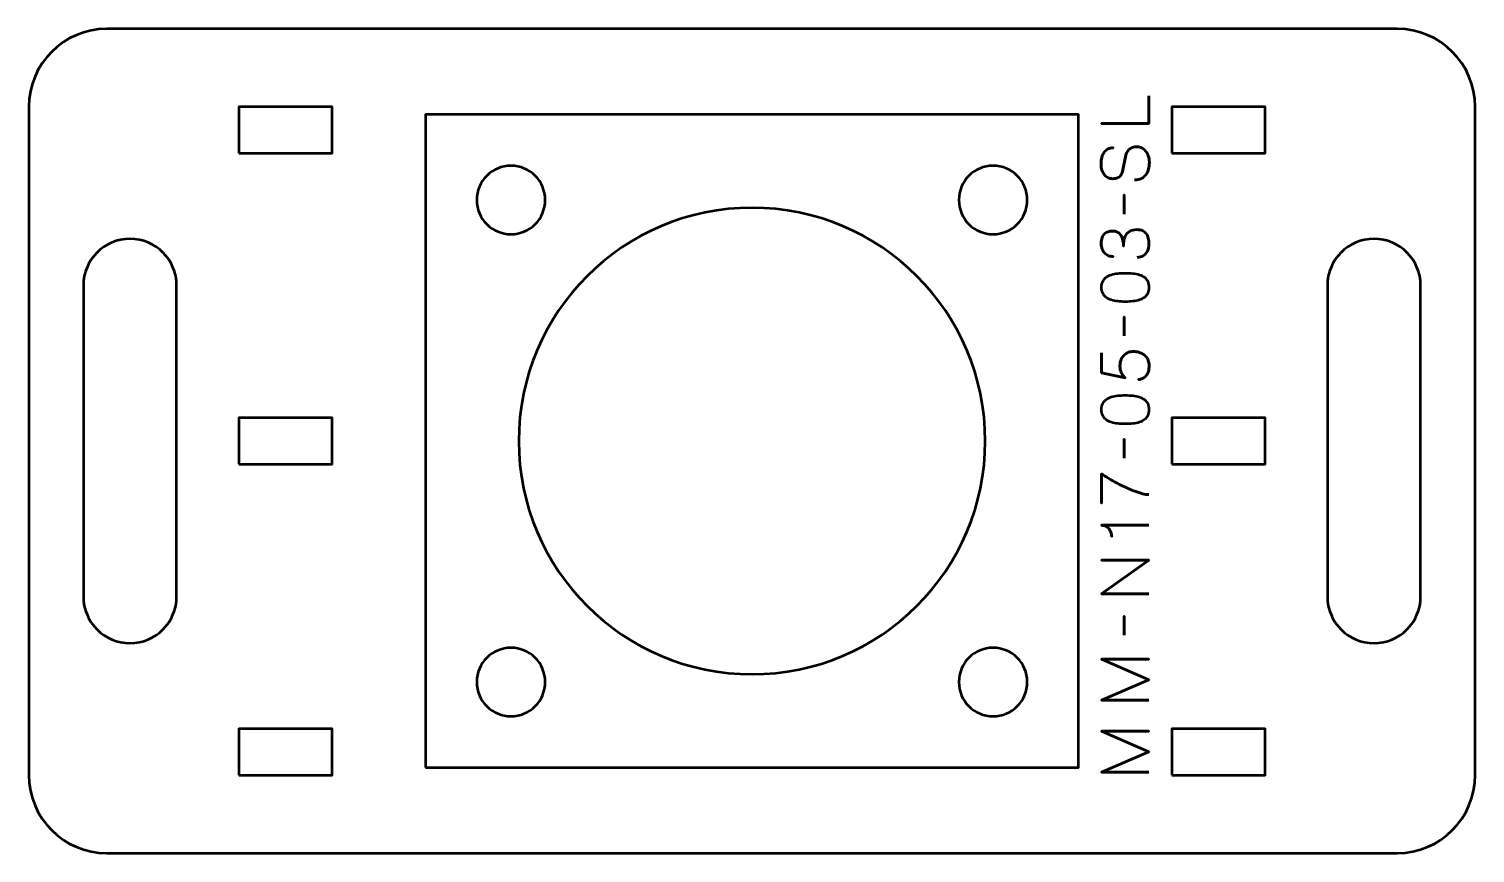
# Model space of a CAD drawing. Header units: centimetres. Extents: x -15.15 to -5.85, y -16.5 to -11.2.
import ezdxf

# ---------------------------------------------------------------- set-up
doc = ezdxf.new("R2010")
doc.units = ezdxf.units.CM
doc.header["$MEASUREMENT"] = 0
doc.layers.add('Layer 1', color=7, linetype='Continuous')

msp = doc.modelspace()

# ---------------------------------------------------------------- linework, layer by layer
at = {"layer": 'Layer 1', "lineweight": 53}
for points in [[(-13.8, -12), (-13.2, -12), (-13.2, -11.7), (-13.8, -11.7), (-13.8, -12)], [(-7.8, -12), (-7.2, -12), (-7.2, -11.7), (-7.8, -11.7), (-7.8, -12)], [(-13.8, -14), (-13.2, -14), (-13.2, -13.7), (-13.8, -13.7), (-13.8, -14)], [(-7.8, -14), (-7.2, -14), (-7.2, -13.7), (-7.8, -13.7), (-7.8, -14)], [(-13.8, -16), (-13.2, -16), (-13.2, -15.7), (-13.8, -15.7), (-13.8, -16)], [(-7.8, -16), (-7.2, -16), (-7.2, -15.7), (-7.8, -15.7), (-7.8, -16)]]:
    msp.add_lwpolyline(points, close=True, dxfattribs=at)
for points, knots in [([(-15.15, -16), (-15.15, -16), (-15.15, -11.7), (-15.15, -11.7), (-15.15, -11.7), (-15.15, -11.42391), (-14.92609, -11.2), (-14.65, -11.2), (-14.65, -11.2), (-14.65, -11.2), (-6.35, -11.2), (-6.35, -11.2), (-6.35, -11.2), (-6.07391, -11.2), (-5.85, -11.42391), (-5.85, -11.7), (-5.85, -11.7), (-5.85, -11.7), (-5.85, -16), (-5.85, -16), (-5.85, -16), (-5.85, -16.27609), (-6.07391, -16.5), (-6.35, -16.5), (-6.35, -16.5), (-6.35, -16.5), (-14.65, -16.5), (-14.65, -16.5), (-14.65, -16.5), (-14.92609, -16.5), (-15.15, -16.27609), (-15.15, -16)], [0, 0, 0, 0, 0.125, 0.125, 0.125, 0.125, 0.25, 0.25, 0.25, 0.25, 0.375, 0.375, 0.375, 0.375, 0.5, 0.5, 0.5, 0.5, 0.625, 0.625, 0.625, 0.625, 0.75, 0.75, 0.75, 0.75, 0.875, 0.875, 0.875, 0.875, 1, 1, 1, 1]), ([(-12.26993, -12.30001), (-12.26993, -12.17852), (-12.17142, -12.08001), (-12.04993, -12.08001), (-12.04993, -12.08001), (-11.92844, -12.08001), (-11.82993, -12.17852), (-11.82993, -12.30001), (-11.82993, -12.30001), (-11.82993, -12.4215), (-11.92844, -12.52001), (-12.04993, -12.52001), (-12.04993, -12.52001), (-12.17142, -12.52001), (-12.26993, -12.4215), (-12.26993, -12.30001)], [0, 0, 0, 0, 0.25, 0.25, 0.25, 0.25, 0.5, 0.5, 0.5, 0.5, 0.75, 0.75, 0.75, 0.75, 1, 1, 1, 1]), ([(-9.16993, -12.30001), (-9.16993, -12.17852), (-9.07142, -12.08001), (-8.94993, -12.08001), (-8.94993, -12.08001), (-8.82844, -12.08001), (-8.72993, -12.17852), (-8.72993, -12.30001), (-8.72993, -12.30001), (-8.72993, -12.4215), (-8.82844, -12.52001), (-8.94993, -12.52001), (-8.94993, -12.52001), (-9.07142, -12.52001), (-9.16993, -12.4215), (-9.16993, -12.30001)], [0, 0, 0, 0, 0.25, 0.25, 0.25, 0.25, 0.5, 0.5, 0.5, 0.5, 0.75, 0.75, 0.75, 0.75, 1, 1, 1, 1]), ([(-11.99993, -13.85001), (-11.99993, -13.02172), (-11.32822, -12.35001), (-10.49993, -12.35001), (-10.49993, -12.35001), (-9.67164, -12.35001), (-8.99993, -13.02172), (-8.99993, -13.85001), (-8.99993, -13.85001), (-8.99993, -14.6783), (-9.67164, -15.35001), (-10.49993, -15.35001), (-10.49993, -15.35001), (-11.32822, -15.35001), (-11.99993, -14.6783), (-11.99993, -13.85001)], [0, 0, 0, 0, 0.25, 0.25, 0.25, 0.25, 0.5, 0.5, 0.5, 0.5, 0.75, 0.75, 0.75, 0.75, 1, 1, 1, 1]), ([(-14.2, -14.85), (-14.2, -15.01566), (-14.33434, -15.15), (-14.5, -15.15), (-14.5, -15.15), (-14.66566, -15.15), (-14.8, -15.01566), (-14.8, -14.85), (-14.8, -14.85), (-14.8, -14.85), (-14.8, -12.85), (-14.8, -12.85), (-14.8, -12.85), (-14.8, -12.68434), (-14.66566, -12.55), (-14.5, -12.55), (-14.5, -12.55), (-14.33434, -12.55), (-14.2, -12.68434), (-14.2, -12.85), (-14.2, -12.85), (-14.2, -12.85), (-14.2, -14.85), (-14.2, -14.85)], [0, 0, 0, 0, 0.1666667, 0.1666667, 0.1666667, 0.1666667, 0.3333333, 0.3333333, 0.3333333, 0.3333333, 0.5, 0.5, 0.5, 0.5, 0.6666667, 0.6666667, 0.6666667, 0.6666667, 0.8333333, 0.8333333, 0.8333333, 0.8333333, 1, 1, 1, 1]), ([(-6.2, -14.85), (-6.2, -15.01566), (-6.33434, -15.15), (-6.5, -15.15), (-6.5, -15.15), (-6.66566, -15.15), (-6.8, -15.01566), (-6.8, -14.85), (-6.8, -14.85), (-6.8, -14.85), (-6.8, -12.85), (-6.8, -12.85), (-6.8, -12.85), (-6.8, -12.68434), (-6.66566, -12.55), (-6.5, -12.55), (-6.5, -12.55), (-6.33434, -12.55), (-6.2, -12.68434), (-6.2, -12.85), (-6.2, -12.85), (-6.2, -12.85), (-6.2, -14.85), (-6.2, -14.85)], [0, 0, 0, 0, 0.1666667, 0.1666667, 0.1666667, 0.1666667, 0.3333333, 0.3333333, 0.3333333, 0.3333333, 0.5, 0.5, 0.5, 0.5, 0.6666667, 0.6666667, 0.6666667, 0.6666667, 0.8333333, 0.8333333, 0.8333333, 0.8333333, 1, 1, 1, 1]), ([(-12.26993, -15.40001), (-12.26993, -15.27852), (-12.17142, -15.18001), (-12.04993, -15.18001), (-12.04993, -15.18001), (-11.92844, -15.18001), (-11.82993, -15.27852), (-11.82993, -15.40001), (-11.82993, -15.40001), (-11.82993, -15.5215), (-11.92844, -15.62001), (-12.04993, -15.62001), (-12.04993, -15.62001), (-12.17142, -15.62001), (-12.26993, -15.5215), (-12.26993, -15.40001)], [0, 0, 0, 0, 0.25, 0.25, 0.25, 0.25, 0.5, 0.5, 0.5, 0.5, 0.75, 0.75, 0.75, 0.75, 1, 1, 1, 1]), ([(-9.16993, -15.40001), (-9.16993, -15.27852), (-9.07142, -15.18001), (-8.94993, -15.18001), (-8.94993, -15.18001), (-8.82844, -15.18001), (-8.72993, -15.27852), (-8.72993, -15.40001), (-8.72993, -15.40001), (-8.72993, -15.5215), (-8.82844, -15.62001), (-8.94993, -15.62001), (-8.94993, -15.62001), (-9.07142, -15.62001), (-9.16993, -15.5215), (-9.16993, -15.40001)], [0, 0, 0, 0, 0.25, 0.25, 0.25, 0.25, 0.5, 0.5, 0.5, 0.5, 0.75, 0.75, 0.75, 0.75, 1, 1, 1, 1])]:
    msp.add_open_spline(points, degree=3, knots=knots, dxfattribs=at)
at = {"layer": 'Layer 1', "color": 5, "lineweight": 53}
for points, knots in [([(-7.94734, -11.63046), (-7.94734, -11.63046), (-7.94734, -11.80868), (-7.94734, -11.80868), (-7.94734, -11.80868), (-7.94734, -11.80868), (-8.25256, -11.80868), (-8.25256, -11.80868), (-8.25256, -11.80868), (-8.25256, -11.80868), (-7.94734, -11.80868), (-7.94734, -11.80868), (-7.94734, -11.80868), (-7.94734, -11.80868), (-7.94734, -11.63046), (-7.94734, -11.63046)], [0, 0, 0, 0, 0.25, 0.25, 0.25, 0.25, 0.5, 0.5, 0.5, 0.5, 0.75, 0.75, 0.75, 0.75, 1, 1, 1, 1]), ([(-12.59993, -15.95001), (-12.59993, -15.95001), (-12.59993, -11.75001), (-12.59993, -11.75001), (-12.59993, -11.75001), (-12.59993, -11.75001), (-8.39993, -11.75001), (-8.39993, -11.75001), (-8.39993, -11.75001), (-8.39993, -11.75001), (-8.39993, -15.95001), (-8.39993, -15.95001), (-8.39993, -15.95001), (-8.39993, -15.95001), (-12.59993, -15.95001), (-12.59993, -15.95001)], [0, 0, 0, 0, 0.25, 0.25, 0.25, 0.25, 0.5, 0.5, 0.5, 0.5, 0.75, 0.75, 0.75, 0.75, 1, 1, 1, 1]), ([(-8.03963, -12.17063), (-8.02269, -12.17049), (-8.00823, -12.16753), (-7.99623, -12.1616), (-7.99623, -12.1616), (-7.98417, -12.15574), (-7.97436, -12.14756), (-7.96681, -12.13726), (-7.96681, -12.13726), (-7.95919, -12.12689), (-7.95362, -12.11496), (-7.95009, -12.10149), (-7.95009, -12.10149), (-7.94649, -12.08808), (-7.94473, -12.07369), (-7.9448, -12.05845), (-7.9448, -12.05845), (-7.94487, -12.04307), (-7.94713, -12.02924), (-7.95143, -12.01689), (-7.95143, -12.01689), (-7.95574, -12.00461), (-7.96152, -11.9941), (-7.96879, -11.98528), (-7.96879, -11.98528), (-7.97606, -11.97653), (-7.98417, -11.96976), (-7.9932, -11.96496), (-7.9932, -11.96496), (-8.00223, -11.96016), (-8.01147, -11.95762), (-8.021, -11.95727), (-8.021, -11.95727), (-8.03349, -11.95685), (-8.04492, -11.95868), (-8.05522, -11.9627), (-8.05522, -11.9627), (-8.06552, -11.96673), (-8.07413, -11.97294), (-8.08118, -11.98133), (-8.08118, -11.98133), (-8.08824, -11.98966), (-8.09318, -12.00017), (-8.09593, -12.01273), (-8.09593, -12.01273), (-8.09593, -12.01273), (-8.11837, -12.11644), (-8.11837, -12.11644), (-8.11837, -12.11644), (-8.12041, -12.12618), (-8.12387, -12.13458), (-8.12867, -12.14149), (-8.12867, -12.14149), (-8.13353, -12.14841), (-8.14024, -12.15377), (-8.14885, -12.15744), (-8.14885, -12.15744), (-8.15738, -12.16111), (-8.16825, -12.16301), (-8.18144, -12.16301), (-8.18144, -12.16301), (-8.19146, -12.16301), (-8.20091, -12.16096), (-8.2098, -12.1568), (-8.2098, -12.1568), (-8.21869, -12.15271), (-8.22653, -12.14664), (-8.23337, -12.13867), (-8.23337, -12.13867), (-8.24028, -12.1307), (-8.24565, -12.12082), (-8.24953, -12.10911), (-8.24953, -12.10911), (-8.25348, -12.09732), (-8.25545, -12.08385), (-8.25552, -12.06861), (-8.25552, -12.06861), (-8.25552, -12.0533), (-8.25376, -12.03926), (-8.25023, -12.02642), (-8.25023, -12.02642), (-8.2467, -12.01365), (-8.24162, -12.00257), (-8.23485, -11.99326), (-8.23485, -11.99326), (-8.22808, -11.98394), (-8.21975, -11.97675), (-8.21002, -11.97181), (-8.21002, -11.97181), (-8.20021, -11.96687), (-8.18899, -11.96454), (-8.17636, -11.96489), (-8.17636, -11.96489), (-8.18899, -11.96454), (-8.20021, -11.96687), (-8.21002, -11.97181), (-8.21002, -11.97181), (-8.21975, -11.97675), (-8.22808, -11.98394), (-8.23485, -11.99326), (-8.23485, -11.99326), (-8.24162, -12.00257), (-8.2467, -12.01365), (-8.25023, -12.02642), (-8.25023, -12.02642), (-8.25376, -12.03926), (-8.25552, -12.0533), (-8.25552, -12.06861), (-8.25552, -12.06861), (-8.25545, -12.08385), (-8.25348, -12.09732), (-8.24953, -12.10911), (-8.24953, -12.10911), (-8.24565, -12.12082), (-8.24028, -12.1307), (-8.23337, -12.13867), (-8.23337, -12.13867), (-8.22653, -12.14664), (-8.21869, -12.15271), (-8.2098, -12.1568), (-8.2098, -12.1568), (-8.20091, -12.16096), (-8.19146, -12.16301), (-8.18144, -12.16301), (-8.18144, -12.16301), (-8.16825, -12.16301), (-8.15738, -12.16118), (-8.14892, -12.15765), (-8.14892, -12.15765), (-8.14038, -12.15405), (-8.13375, -12.14876), (-8.12888, -12.14184), (-8.12888, -12.14184), (-8.12408, -12.13493), (-8.12055, -12.12646), (-8.11837, -12.11644), (-8.11837, -12.11644), (-8.11837, -12.11644), (-8.09593, -12.01273), (-8.09593, -12.01273), (-8.09593, -12.01273), (-8.09318, -11.99989), (-8.08824, -11.9893), (-8.08118, -11.98098), (-8.08118, -11.98098), (-8.07413, -11.97258), (-8.06552, -11.96644), (-8.05522, -11.96249), (-8.05522, -11.96249), (-8.04492, -11.95861), (-8.03349, -11.95685), (-8.021, -11.95727), (-8.021, -11.95727), (-8.01147, -11.95762), (-8.00223, -11.96016), (-7.9932, -11.96496), (-7.9932, -11.96496), (-7.98417, -11.96976), (-7.97606, -11.97653), (-7.96879, -11.98528), (-7.96879, -11.98528), (-7.96152, -11.9941), (-7.95574, -12.00461), (-7.95143, -12.01689), (-7.95143, -12.01689), (-7.94713, -12.02924), (-7.94487, -12.04307), (-7.9448, -12.05845), (-7.9448, -12.05845), (-7.94473, -12.07369), (-7.94649, -12.08808), (-7.95009, -12.10149), (-7.95009, -12.10149), (-7.95362, -12.11496), (-7.95919, -12.12689), (-7.96681, -12.13726), (-7.96681, -12.13726), (-7.97436, -12.14756), (-7.98417, -12.15574), (-7.99623, -12.1616), (-7.99623, -12.1616), (-8.00823, -12.16753), (-8.02269, -12.17049), (-8.03963, -12.17063)], [0, 0, 0, 0, 0.0217391, 0.0217391, 0.0217391, 0.0217391, 0.0434783, 0.0434783, 0.0434783, 0.0434783, 0.0652174, 0.0652174, 0.0652174, 0.0652174, 0.0869565, 0.0869565, 0.0869565, 0.0869565, 0.1086957, 0.1086957, 0.1086957, 0.1086957, 0.1304348, 0.1304348, 0.1304348, 0.1304348, 0.1521739, 0.1521739, 0.1521739, 0.1521739, 0.173913, 0.173913, 0.173913, 0.173913, 0.1956522, 0.1956522, 0.1956522, 0.1956522, 0.2173913, 0.2173913, 0.2173913, 0.2173913, 0.2391304, 0.2391304, 0.2391304, 0.2391304, 0.2608696, 0.2608696, 0.2608696, 0.2608696, 0.2826087, 0.2826087, 0.2826087, 0.2826087, 0.3043478, 0.3043478, 0.3043478, 0.3043478, 0.326087, 0.326087, 0.326087, 0.326087, 0.3478261, 0.3478261, 0.3478261, 0.3478261, 0.3695652, 0.3695652, 0.3695652, 0.3695652, 0.3913043, 0.3913043, 0.3913043, 0.3913043, 0.4130435, 0.4130435, 0.4130435, 0.4130435, 0.4347826, 0.4347826, 0.4347826, 0.4347826, 0.4565217, 0.4565217, 0.4565217, 0.4565217, 0.4782609, 0.4782609, 0.4782609, 0.4782609, 0.5, 0.5, 0.5, 0.5, 0.5217391, 0.5217391, 0.5217391, 0.5217391, 0.5434783, 0.5434783, 0.5434783, 0.5434783, 0.5652174, 0.5652174, 0.5652174, 0.5652174, 0.5869565, 0.5869565, 0.5869565, 0.5869565, 0.6086957, 0.6086957, 0.6086957, 0.6086957, 0.6304348, 0.6304348, 0.6304348, 0.6304348, 0.6521739, 0.6521739, 0.6521739, 0.6521739, 0.673913, 0.673913, 0.673913, 0.673913, 0.6956522, 0.6956522, 0.6956522, 0.6956522, 0.7173913, 0.7173913, 0.7173913, 0.7173913, 0.7391304, 0.7391304, 0.7391304, 0.7391304, 0.7608696, 0.7608696, 0.7608696, 0.7608696, 0.7826087, 0.7826087, 0.7826087, 0.7826087, 0.8043478, 0.8043478, 0.8043478, 0.8043478, 0.826087, 0.826087, 0.826087, 0.826087, 0.8478261, 0.8478261, 0.8478261, 0.8478261, 0.8695652, 0.8695652, 0.8695652, 0.8695652, 0.8913043, 0.8913043, 0.8913043, 0.8913043, 0.9130435, 0.9130435, 0.9130435, 0.9130435, 0.9347826, 0.9347826, 0.9347826, 0.9347826, 0.9565217, 0.9565217, 0.9565217, 0.9565217, 0.9782609, 0.9782609, 0.9782609, 0.9782609, 1, 1, 1, 1]), ([(-8.10694, -12.39076), (-8.10694, -12.39076), (-8.10694, -12.26757), (-8.10694, -12.26757), (-8.10694, -12.26757), (-8.10694, -12.26757), (-8.10694, -12.39076), (-8.10694, -12.39076)], [0, 0, 0, 0, 0.5, 0.5, 0.5, 0.5, 1, 1, 1, 1]), ([(-8.02396, -12.66931), (-8.00872, -12.66924), (-7.99546, -12.66571), (-7.98396, -12.65873), (-7.98396, -12.65873), (-7.97253, -12.65174), (-7.96357, -12.64179), (-7.95715, -12.62881), (-7.95715, -12.62881), (-7.95073, -12.61583), (-7.94748, -12.60024), (-7.94734, -12.5821), (-7.94734, -12.5821), (-7.94734, -12.56849), (-7.94875, -12.55614), (-7.95171, -12.54492), (-7.95171, -12.54492), (-7.95468, -12.53377), (-7.95926, -12.52418), (-7.96554, -12.51606), (-7.96554, -12.51606), (-7.97182, -12.50795), (-7.97994, -12.50174), (-7.98981, -12.4973), (-7.98981, -12.4973), (-7.99976, -12.49292), (-8.01169, -12.49074), (-8.02566, -12.49067), (-8.02566, -12.49067), (-8.04428, -12.49059), (-8.06002, -12.4944), (-8.07279, -12.50195), (-8.07279, -12.50195), (-8.08556, -12.5095), (-8.09515, -12.52122), (-8.10171, -12.53695), (-8.10171, -12.53695), (-8.10828, -12.55268), (-8.11159, -12.57286), (-8.11159, -12.59734), (-8.11159, -12.59734), (-8.11152, -12.57907), (-8.11321, -12.56376), (-8.11667, -12.55127), (-8.11667, -12.55127), (-8.12013, -12.53885), (-8.125, -12.52891), (-8.13135, -12.52143), (-8.13135, -12.52143), (-8.13763, -12.51395), (-8.14511, -12.50852), (-8.15371, -12.50527), (-8.15371, -12.50527), (-8.16225, -12.50195), (-8.17163, -12.50033), (-8.18186, -12.5004), (-8.18186, -12.5004), (-8.1921, -12.50033), (-8.20155, -12.50174), (-8.2103, -12.50456), (-8.2103, -12.50456), (-8.21905, -12.50732), (-8.22674, -12.51183), (-8.2333, -12.51797), (-8.2333, -12.51797), (-8.23986, -12.52411), (-8.24501, -12.53222), (-8.24868, -12.54217), (-8.24868, -12.54217), (-8.25235, -12.55219), (-8.25418, -12.5644), (-8.25425, -12.57872), (-8.25425, -12.57872), (-8.25418, -12.59297), (-8.25207, -12.60546), (-8.24797, -12.61604), (-8.24797, -12.61604), (-8.24388, -12.6267), (-8.23831, -12.63544), (-8.23118, -12.6425), (-8.23118, -12.6425), (-8.22406, -12.64948), (-8.21594, -12.65471), (-8.20677, -12.65816), (-8.20677, -12.65816), (-8.1976, -12.66169), (-8.18786, -12.66338), (-8.17763, -12.66338), (-8.17763, -12.66338), (-8.18786, -12.66338), (-8.1976, -12.66169), (-8.20677, -12.65816), (-8.20677, -12.65816), (-8.21594, -12.65471), (-8.22406, -12.64948), (-8.23118, -12.6425), (-8.23118, -12.6425), (-8.23831, -12.63544), (-8.24388, -12.6267), (-8.24797, -12.61604), (-8.24797, -12.61604), (-8.25207, -12.60546), (-8.25418, -12.59297), (-8.25425, -12.57872), (-8.25425, -12.57872), (-8.25418, -12.5644), (-8.25235, -12.55219), (-8.24868, -12.54217), (-8.24868, -12.54217), (-8.24501, -12.53222), (-8.23986, -12.52411), (-8.2333, -12.51797), (-8.2333, -12.51797), (-8.22674, -12.51183), (-8.21905, -12.50732), (-8.2103, -12.50456), (-8.2103, -12.50456), (-8.20155, -12.50174), (-8.1921, -12.50033), (-8.18186, -12.5004), (-8.18186, -12.5004), (-8.17163, -12.50033), (-8.16225, -12.50195), (-8.15371, -12.50527), (-8.15371, -12.50527), (-8.14511, -12.50852), (-8.13763, -12.51395), (-8.13135, -12.52143), (-8.13135, -12.52143), (-8.125, -12.52891), (-8.12013, -12.53885), (-8.11667, -12.55127), (-8.11667, -12.55127), (-8.11321, -12.56376), (-8.11152, -12.57907), (-8.11159, -12.59734), (-8.11159, -12.59734), (-8.11159, -12.57286), (-8.10828, -12.55268), (-8.10171, -12.53695), (-8.10171, -12.53695), (-8.09515, -12.52122), (-8.08556, -12.5095), (-8.07279, -12.50195), (-8.07279, -12.50195), (-8.06002, -12.4944), (-8.04428, -12.49059), (-8.02566, -12.49067), (-8.02566, -12.49067), (-8.01169, -12.49074), (-7.99976, -12.49292), (-7.98981, -12.4973), (-7.98981, -12.4973), (-7.97994, -12.50174), (-7.97182, -12.50795), (-7.96554, -12.51606), (-7.96554, -12.51606), (-7.95926, -12.52418), (-7.95468, -12.53377), (-7.95171, -12.54492), (-7.95171, -12.54492), (-7.94875, -12.55614), (-7.94734, -12.56849), (-7.94734, -12.5821), (-7.94734, -12.5821), (-7.94748, -12.60024), (-7.95073, -12.61583), (-7.95715, -12.62881), (-7.95715, -12.62881), (-7.96357, -12.64179), (-7.97253, -12.65174), (-7.98396, -12.65873), (-7.98396, -12.65873), (-7.99546, -12.66571), (-8.00872, -12.66924), (-8.02396, -12.66931)], [0, 0, 0, 0, 0.0227273, 0.0227273, 0.0227273, 0.0227273, 0.0454545, 0.0454545, 0.0454545, 0.0454545, 0.0681818, 0.0681818, 0.0681818, 0.0681818, 0.0909091, 0.0909091, 0.0909091, 0.0909091, 0.1136364, 0.1136364, 0.1136364, 0.1136364, 0.1363636, 0.1363636, 0.1363636, 0.1363636, 0.1590909, 0.1590909, 0.1590909, 0.1590909, 0.1818182, 0.1818182, 0.1818182, 0.1818182, 0.2045455, 0.2045455, 0.2045455, 0.2045455, 0.2272727, 0.2272727, 0.2272727, 0.2272727, 0.25, 0.25, 0.25, 0.25, 0.2727273, 0.2727273, 0.2727273, 0.2727273, 0.2954545, 0.2954545, 0.2954545, 0.2954545, 0.3181818, 0.3181818, 0.3181818, 0.3181818, 0.3409091, 0.3409091, 0.3409091, 0.3409091, 0.3636364, 0.3636364, 0.3636364, 0.3636364, 0.3863636, 0.3863636, 0.3863636, 0.3863636, 0.4090909, 0.4090909, 0.4090909, 0.4090909, 0.4318182, 0.4318182, 0.4318182, 0.4318182, 0.4545455, 0.4545455, 0.4545455, 0.4545455, 0.4772727, 0.4772727, 0.4772727, 0.4772727, 0.5, 0.5, 0.5, 0.5, 0.5227273, 0.5227273, 0.5227273, 0.5227273, 0.5454545, 0.5454545, 0.5454545, 0.5454545, 0.5681818, 0.5681818, 0.5681818, 0.5681818, 0.5909091, 0.5909091, 0.5909091, 0.5909091, 0.6136364, 0.6136364, 0.6136364, 0.6136364, 0.6363636, 0.6363636, 0.6363636, 0.6363636, 0.6590909, 0.6590909, 0.6590909, 0.6590909, 0.6818182, 0.6818182, 0.6818182, 0.6818182, 0.7045455, 0.7045455, 0.7045455, 0.7045455, 0.7272727, 0.7272727, 0.7272727, 0.7272727, 0.75, 0.75, 0.75, 0.75, 0.7727273, 0.7727273, 0.7727273, 0.7727273, 0.7954545, 0.7954545, 0.7954545, 0.7954545, 0.8181818, 0.8181818, 0.8181818, 0.8181818, 0.8409091, 0.8409091, 0.8409091, 0.8409091, 0.8636364, 0.8636364, 0.8636364, 0.8636364, 0.8863636, 0.8863636, 0.8863636, 0.8863636, 0.9090909, 0.9090909, 0.9090909, 0.9090909, 0.9318182, 0.9318182, 0.9318182, 0.9318182, 0.9545455, 0.9545455, 0.9545455, 0.9545455, 0.9772727, 0.9772727, 0.9772727, 0.9772727, 1, 1, 1, 1]), ([(-7.94734, -12.86192), (-7.94741, -12.84711), (-7.95002, -12.83434), (-7.9551, -12.82368), (-7.9551, -12.82368), (-7.96018, -12.8131), (-7.96745, -12.80428), (-7.97669, -12.79723), (-7.97669, -12.79723), (-7.986, -12.79024), (-7.99701, -12.78474), (-8.00971, -12.78065), (-8.00971, -12.78065), (-8.02241, -12.77662), (-8.03631, -12.77373), (-8.05155, -12.77211), (-8.05155, -12.77211), (-8.06679, -12.77041), (-8.08281, -12.76957), (-8.09974, -12.76964), (-8.09974, -12.76964), (-8.1166, -12.76957), (-8.13262, -12.77041), (-8.14779, -12.77211), (-8.14779, -12.77211), (-8.16296, -12.77373), (-8.17693, -12.77662), (-8.18963, -12.78065), (-8.18963, -12.78065), (-8.20226, -12.78474), (-8.21326, -12.79024), (-8.22265, -12.79723), (-8.22265, -12.79723), (-8.23196, -12.80428), (-8.23923, -12.8131), (-8.24431, -12.82368), (-8.24431, -12.82368), (-8.24946, -12.83434), (-8.25207, -12.84711), (-8.25214, -12.86192), (-8.25214, -12.86192), (-8.25207, -12.87674), (-8.24946, -12.88951), (-8.24431, -12.90017), (-8.24431, -12.90017), (-8.23923, -12.91075), (-8.23196, -12.91957), (-8.22265, -12.92662), (-8.22265, -12.92662), (-8.21326, -12.93361), (-8.20226, -12.93911), (-8.18963, -12.9432), (-8.18963, -12.9432), (-8.17693, -12.94723), (-8.16296, -12.95012), (-8.14779, -12.95174), (-8.14779, -12.95174), (-8.13262, -12.95343), (-8.1166, -12.95428), (-8.09974, -12.95421), (-8.09974, -12.95421), (-8.08281, -12.95428), (-8.06679, -12.95343), (-8.05155, -12.95174), (-8.05155, -12.95174), (-8.03631, -12.95012), (-8.02241, -12.94723), (-8.00971, -12.9432), (-8.00971, -12.9432), (-7.99701, -12.93911), (-7.986, -12.93361), (-7.97669, -12.92662), (-7.97669, -12.92662), (-7.96745, -12.91957), (-7.96018, -12.91075), (-7.9551, -12.90017), (-7.9551, -12.90017), (-7.95002, -12.88951), (-7.94741, -12.87674), (-7.94734, -12.86192)], [0, 0, 0, 0, 0.05, 0.05, 0.05, 0.05, 0.1, 0.1, 0.1, 0.1, 0.15, 0.15, 0.15, 0.15, 0.2, 0.2, 0.2, 0.2, 0.25, 0.25, 0.25, 0.25, 0.3, 0.3, 0.3, 0.3, 0.35, 0.35, 0.35, 0.35, 0.4, 0.4, 0.4, 0.4, 0.45, 0.45, 0.45, 0.45, 0.5, 0.5, 0.5, 0.5, 0.55, 0.55, 0.55, 0.55, 0.6, 0.6, 0.6, 0.6, 0.65, 0.65, 0.65, 0.65, 0.7, 0.7, 0.7, 0.7, 0.75, 0.75, 0.75, 0.75, 0.8, 0.8, 0.8, 0.8, 0.85, 0.85, 0.85, 0.85, 0.9, 0.9, 0.9, 0.9, 0.95, 0.95, 0.95, 0.95, 1, 1, 1, 1]), ([(-7.94734, -12.86192), (-7.94741, -12.84711), (-7.95002, -12.83434), (-7.9551, -12.82368), (-7.9551, -12.82368), (-7.96018, -12.8131), (-7.96745, -12.80428), (-7.97669, -12.79723), (-7.97669, -12.79723), (-7.986, -12.79024), (-7.99701, -12.78474), (-8.00971, -12.78065), (-8.00971, -12.78065), (-8.02241, -12.77662), (-8.03631, -12.77373), (-8.05155, -12.77211), (-8.05155, -12.77211), (-8.06679, -12.77041), (-8.08281, -12.76957), (-8.09974, -12.76964), (-8.09974, -12.76964), (-8.1166, -12.76957), (-8.13262, -12.77041), (-8.14779, -12.77211), (-8.14779, -12.77211), (-8.16296, -12.77373), (-8.17693, -12.77662), (-8.18963, -12.78065), (-8.18963, -12.78065), (-8.20226, -12.78474), (-8.21326, -12.79024), (-8.22265, -12.79723), (-8.22265, -12.79723), (-8.23196, -12.80428), (-8.23923, -12.8131), (-8.24431, -12.82368), (-8.24431, -12.82368), (-8.24946, -12.83434), (-8.25207, -12.84711), (-8.25214, -12.86192), (-8.25214, -12.86192), (-8.25207, -12.87674), (-8.24946, -12.88951), (-8.24431, -12.90017), (-8.24431, -12.90017), (-8.23923, -12.91075), (-8.23196, -12.91957), (-8.22265, -12.92662), (-8.22265, -12.92662), (-8.21326, -12.93361), (-8.20226, -12.93911), (-8.18963, -12.9432), (-8.18963, -12.9432), (-8.17693, -12.94723), (-8.16296, -12.95012), (-8.14779, -12.95174), (-8.14779, -12.95174), (-8.13262, -12.95343), (-8.1166, -12.95428), (-8.09974, -12.95421), (-8.09974, -12.95421), (-8.08281, -12.95428), (-8.06679, -12.95343), (-8.05155, -12.95174), (-8.05155, -12.95174), (-8.03631, -12.95012), (-8.02241, -12.94723), (-8.00971, -12.9432), (-8.00971, -12.9432), (-7.99701, -12.93911), (-7.986, -12.93361), (-7.97669, -12.92662), (-7.97669, -12.92662), (-7.96745, -12.91957), (-7.96018, -12.91075), (-7.9551, -12.90017), (-7.9551, -12.90017), (-7.95002, -12.88951), (-7.94741, -12.87674), (-7.94734, -12.86192)], [0, 0, 0, 0, 0.05, 0.05, 0.05, 0.05, 0.1, 0.1, 0.1, 0.1, 0.15, 0.15, 0.15, 0.15, 0.2, 0.2, 0.2, 0.2, 0.25, 0.25, 0.25, 0.25, 0.3, 0.3, 0.3, 0.3, 0.35, 0.35, 0.35, 0.35, 0.4, 0.4, 0.4, 0.4, 0.45, 0.45, 0.45, 0.45, 0.5, 0.5, 0.5, 0.5, 0.55, 0.55, 0.55, 0.55, 0.6, 0.6, 0.6, 0.6, 0.65, 0.65, 0.65, 0.65, 0.7, 0.7, 0.7, 0.7, 0.75, 0.75, 0.75, 0.75, 0.8, 0.8, 0.8, 0.8, 0.85, 0.85, 0.85, 0.85, 0.9, 0.9, 0.9, 0.9, 0.95, 0.95, 0.95, 0.95, 1, 1, 1, 1]), ([(-8.10694, -13.17434), (-8.10694, -13.17434), (-8.10694, -13.05115), (-8.10694, -13.05115), (-8.10694, -13.05115), (-8.10694, -13.05115), (-8.10694, -13.17434), (-8.10694, -13.17434)], [0, 0, 0, 0, 0.5, 0.5, 0.5, 0.5, 1, 1, 1, 1]), ([(-8.25256, -13.28398), (-8.25256, -13.28398), (-8.25256, -13.41098), (-8.25256, -13.41098), (-8.25256, -13.41098), (-8.25256, -13.41098), (-8.10101, -13.44485), (-8.10101, -13.44485), (-8.10101, -13.44485), (-8.10609, -13.43892), (-8.11067, -13.43328), (-8.1147, -13.42784), (-8.1147, -13.42784), (-8.11872, -13.42248), (-8.1221, -13.41684), (-8.12493, -13.41084), (-8.12493, -13.41084), (-8.12775, -13.40491), (-8.12987, -13.39814), (-8.13135, -13.39052), (-8.13135, -13.39052), (-8.13283, -13.38297), (-8.13361, -13.37394), (-8.13361, -13.36357), (-8.13361, -13.36357), (-8.13361, -13.3551), (-8.13248, -13.34663), (-8.13015, -13.33817), (-8.13015, -13.33817), (-8.12789, -13.3297), (-8.12443, -13.32166), (-8.11985, -13.31404), (-8.11985, -13.31404), (-8.11519, -13.30635), (-8.1094, -13.29957), (-8.10242, -13.29365), (-8.10242, -13.29365), (-8.09543, -13.28765), (-8.08725, -13.28292), (-8.07787, -13.27954), (-8.07787, -13.27954), (-8.06848, -13.27608), (-8.05783, -13.27432), (-8.04598, -13.27425), (-8.04598, -13.27425), (-8.0416, -13.27417), (-8.0361, -13.27467), (-8.02961, -13.27566), (-8.02961, -13.27566), (-8.02312, -13.27657), (-8.01606, -13.27827), (-8.00858, -13.28067), (-8.00858, -13.28067), (-8.0011, -13.28306), (-7.99369, -13.28645), (-7.98636, -13.29075), (-7.98636, -13.29075), (-7.97902, -13.29506), (-7.97232, -13.30056), (-7.96625, -13.30719), (-7.96625, -13.30719), (-7.96018, -13.31383), (-7.95531, -13.32187), (-7.95164, -13.33125), (-7.95164, -13.33125), (-7.94805, -13.34071), (-7.94614, -13.35179), (-7.94607, -13.36441), (-7.94607, -13.36441), (-7.94614, -13.37951), (-7.94776, -13.39221), (-7.9508, -13.40251), (-7.9508, -13.40251), (-7.9539, -13.41282), (-7.95792, -13.42121), (-7.963, -13.4277), (-7.963, -13.4277), (-7.96808, -13.43426), (-7.97366, -13.43934), (-7.97972, -13.44301), (-7.97972, -13.44301), (-7.98579, -13.44668), (-7.99186, -13.44943), (-7.99793, -13.45127), (-7.99793, -13.45127), (-8.004, -13.4531), (-8.00957, -13.45451), (-8.01465, -13.45543), (-8.01465, -13.45543), (-8.00957, -13.45451), (-8.004, -13.4531), (-7.99793, -13.45127), (-7.99793, -13.45127), (-7.99186, -13.44943), (-7.98579, -13.44668), (-7.97972, -13.44301), (-7.97972, -13.44301), (-7.97366, -13.43934), (-7.96808, -13.43426), (-7.963, -13.4277), (-7.963, -13.4277), (-7.95792, -13.42121), (-7.9539, -13.41282), (-7.9508, -13.40251), (-7.9508, -13.40251), (-7.94776, -13.39221), (-7.94614, -13.37951), (-7.94607, -13.36441), (-7.94607, -13.36441), (-7.94614, -13.35179), (-7.94805, -13.34071), (-7.95164, -13.33125), (-7.95164, -13.33125), (-7.95531, -13.32187), (-7.96018, -13.31383), (-7.96625, -13.30719), (-7.96625, -13.30719), (-7.97232, -13.30056), (-7.97902, -13.29506), (-7.98636, -13.29075), (-7.98636, -13.29075), (-7.99369, -13.28645), (-8.0011, -13.28306), (-8.00858, -13.28067), (-8.00858, -13.28067), (-8.01606, -13.27827), (-8.02312, -13.27657), (-8.02961, -13.27566), (-8.02961, -13.27566), (-8.0361, -13.27467), (-8.0416, -13.27417), (-8.04598, -13.27425), (-8.04598, -13.27425), (-8.05783, -13.27432), (-8.06848, -13.27608), (-8.07787, -13.27954), (-8.07787, -13.27954), (-8.08725, -13.28292), (-8.09543, -13.28765), (-8.10242, -13.29365), (-8.10242, -13.29365), (-8.1094, -13.29957), (-8.11519, -13.30635), (-8.11985, -13.31404), (-8.11985, -13.31404), (-8.12443, -13.32166), (-8.12789, -13.3297), (-8.13015, -13.33817), (-8.13015, -13.33817), (-8.13248, -13.34663), (-8.13361, -13.3551), (-8.13361, -13.36357), (-8.13361, -13.36357), (-8.13361, -13.37394), (-8.13283, -13.38297), (-8.13135, -13.39052), (-8.13135, -13.39052), (-8.12987, -13.39814), (-8.12775, -13.40491), (-8.12493, -13.41084), (-8.12493, -13.41084), (-8.1221, -13.41684), (-8.11872, -13.42248), (-8.1147, -13.42784), (-8.1147, -13.42784), (-8.11067, -13.43328), (-8.10609, -13.43892), (-8.10101, -13.44485), (-8.10101, -13.44485), (-8.10101, -13.44485), (-8.25256, -13.41098), (-8.25256, -13.41098), (-8.25256, -13.41098), (-8.25256, -13.41098), (-8.25256, -13.28398), (-8.25256, -13.28398)], [0, 0, 0, 0, 0.0227273, 0.0227273, 0.0227273, 0.0227273, 0.0454545, 0.0454545, 0.0454545, 0.0454545, 0.0681818, 0.0681818, 0.0681818, 0.0681818, 0.0909091, 0.0909091, 0.0909091, 0.0909091, 0.1136364, 0.1136364, 0.1136364, 0.1136364, 0.1363636, 0.1363636, 0.1363636, 0.1363636, 0.1590909, 0.1590909, 0.1590909, 0.1590909, 0.1818182, 0.1818182, 0.1818182, 0.1818182, 0.2045455, 0.2045455, 0.2045455, 0.2045455, 0.2272727, 0.2272727, 0.2272727, 0.2272727, 0.25, 0.25, 0.25, 0.25, 0.2727273, 0.2727273, 0.2727273, 0.2727273, 0.2954545, 0.2954545, 0.2954545, 0.2954545, 0.3181818, 0.3181818, 0.3181818, 0.3181818, 0.3409091, 0.3409091, 0.3409091, 0.3409091, 0.3636364, 0.3636364, 0.3636364, 0.3636364, 0.3863636, 0.3863636, 0.3863636, 0.3863636, 0.4090909, 0.4090909, 0.4090909, 0.4090909, 0.4318182, 0.4318182, 0.4318182, 0.4318182, 0.4545455, 0.4545455, 0.4545455, 0.4545455, 0.4772727, 0.4772727, 0.4772727, 0.4772727, 0.5, 0.5, 0.5, 0.5, 0.5227273, 0.5227273, 0.5227273, 0.5227273, 0.5454545, 0.5454545, 0.5454545, 0.5454545, 0.5681818, 0.5681818, 0.5681818, 0.5681818, 0.5909091, 0.5909091, 0.5909091, 0.5909091, 0.6136364, 0.6136364, 0.6136364, 0.6136364, 0.6363636, 0.6363636, 0.6363636, 0.6363636, 0.6590909, 0.6590909, 0.6590909, 0.6590909, 0.6818182, 0.6818182, 0.6818182, 0.6818182, 0.7045455, 0.7045455, 0.7045455, 0.7045455, 0.7272727, 0.7272727, 0.7272727, 0.7272727, 0.75, 0.75, 0.75, 0.75, 0.7727273, 0.7727273, 0.7727273, 0.7727273, 0.7954545, 0.7954545, 0.7954545, 0.7954545, 0.8181818, 0.8181818, 0.8181818, 0.8181818, 0.8409091, 0.8409091, 0.8409091, 0.8409091, 0.8636364, 0.8636364, 0.8636364, 0.8636364, 0.8863636, 0.8863636, 0.8863636, 0.8863636, 0.9090909, 0.9090909, 0.9090909, 0.9090909, 0.9318182, 0.9318182, 0.9318182, 0.9318182, 0.9545455, 0.9545455, 0.9545455, 0.9545455, 0.9772727, 0.9772727, 0.9772727, 0.9772727, 1, 1, 1, 1]), ([(-7.94734, -13.64804), (-7.94741, -13.63323), (-7.95002, -13.62046), (-7.9551, -13.6098), (-7.9551, -13.6098), (-7.96018, -13.59922), (-7.96745, -13.5904), (-7.97669, -13.58335), (-7.97669, -13.58335), (-7.986, -13.57636), (-7.99701, -13.57086), (-8.00971, -13.56677), (-8.00971, -13.56677), (-8.02241, -13.56274), (-8.03631, -13.55985), (-8.05155, -13.55823), (-8.05155, -13.55823), (-8.06679, -13.55653), (-8.08281, -13.55569), (-8.09974, -13.55576), (-8.09974, -13.55576), (-8.1166, -13.55569), (-8.13262, -13.55653), (-8.14779, -13.55823), (-8.14779, -13.55823), (-8.16296, -13.55985), (-8.17693, -13.56274), (-8.18963, -13.56677), (-8.18963, -13.56677), (-8.20226, -13.57086), (-8.21326, -13.57636), (-8.22265, -13.58335), (-8.22265, -13.58335), (-8.23196, -13.5904), (-8.23923, -13.59922), (-8.24431, -13.6098), (-8.24431, -13.6098), (-8.24946, -13.62046), (-8.25207, -13.63323), (-8.25214, -13.64804), (-8.25214, -13.64804), (-8.25207, -13.66286), (-8.24946, -13.67563), (-8.24431, -13.68629), (-8.24431, -13.68629), (-8.23923, -13.69687), (-8.23196, -13.70569), (-8.22265, -13.71274), (-8.22265, -13.71274), (-8.21326, -13.71973), (-8.20226, -13.72523), (-8.18963, -13.72932), (-8.18963, -13.72932), (-8.17693, -13.73335), (-8.16296, -13.73624), (-8.14779, -13.73786), (-8.14779, -13.73786), (-8.13262, -13.73955), (-8.1166, -13.7404), (-8.09974, -13.74033), (-8.09974, -13.74033), (-8.08281, -13.7404), (-8.06679, -13.73955), (-8.05155, -13.73786), (-8.05155, -13.73786), (-8.03631, -13.73624), (-8.02241, -13.73335), (-8.00971, -13.72932), (-8.00971, -13.72932), (-7.99701, -13.72523), (-7.986, -13.71973), (-7.97669, -13.71274), (-7.97669, -13.71274), (-7.96745, -13.70569), (-7.96018, -13.69687), (-7.9551, -13.68629), (-7.9551, -13.68629), (-7.95002, -13.67563), (-7.94741, -13.66286), (-7.94734, -13.64804)], [0, 0, 0, 0, 0.05, 0.05, 0.05, 0.05, 0.1, 0.1, 0.1, 0.1, 0.15, 0.15, 0.15, 0.15, 0.2, 0.2, 0.2, 0.2, 0.25, 0.25, 0.25, 0.25, 0.3, 0.3, 0.3, 0.3, 0.35, 0.35, 0.35, 0.35, 0.4, 0.4, 0.4, 0.4, 0.45, 0.45, 0.45, 0.45, 0.5, 0.5, 0.5, 0.5, 0.55, 0.55, 0.55, 0.55, 0.6, 0.6, 0.6, 0.6, 0.65, 0.65, 0.65, 0.65, 0.7, 0.7, 0.7, 0.7, 0.75, 0.75, 0.75, 0.75, 0.8, 0.8, 0.8, 0.8, 0.85, 0.85, 0.85, 0.85, 0.9, 0.9, 0.9, 0.9, 0.95, 0.95, 0.95, 0.95, 1, 1, 1, 1]), ([(-7.94734, -13.64804), (-7.94741, -13.63323), (-7.95002, -13.62046), (-7.9551, -13.6098), (-7.9551, -13.6098), (-7.96018, -13.59922), (-7.96745, -13.5904), (-7.97669, -13.58335), (-7.97669, -13.58335), (-7.986, -13.57636), (-7.99701, -13.57086), (-8.00971, -13.56677), (-8.00971, -13.56677), (-8.02241, -13.56274), (-8.03631, -13.55985), (-8.05155, -13.55823), (-8.05155, -13.55823), (-8.06679, -13.55653), (-8.08281, -13.55569), (-8.09974, -13.55576), (-8.09974, -13.55576), (-8.1166, -13.55569), (-8.13262, -13.55653), (-8.14779, -13.55823), (-8.14779, -13.55823), (-8.16296, -13.55985), (-8.17693, -13.56274), (-8.18963, -13.56677), (-8.18963, -13.56677), (-8.20226, -13.57086), (-8.21326, -13.57636), (-8.22265, -13.58335), (-8.22265, -13.58335), (-8.23196, -13.5904), (-8.23923, -13.59922), (-8.24431, -13.6098), (-8.24431, -13.6098), (-8.24946, -13.62046), (-8.25207, -13.63323), (-8.25214, -13.64804), (-8.25214, -13.64804), (-8.25207, -13.66286), (-8.24946, -13.67563), (-8.24431, -13.68629), (-8.24431, -13.68629), (-8.23923, -13.69687), (-8.23196, -13.70569), (-8.22265, -13.71274), (-8.22265, -13.71274), (-8.21326, -13.71973), (-8.20226, -13.72523), (-8.18963, -13.72932), (-8.18963, -13.72932), (-8.17693, -13.73335), (-8.16296, -13.73624), (-8.14779, -13.73786), (-8.14779, -13.73786), (-8.13262, -13.73955), (-8.1166, -13.7404), (-8.09974, -13.74033), (-8.09974, -13.74033), (-8.08281, -13.7404), (-8.06679, -13.73955), (-8.05155, -13.73786), (-8.05155, -13.73786), (-8.03631, -13.73624), (-8.02241, -13.73335), (-8.00971, -13.72932), (-8.00971, -13.72932), (-7.99701, -13.72523), (-7.986, -13.71973), (-7.97669, -13.71274), (-7.97669, -13.71274), (-7.96745, -13.70569), (-7.96018, -13.69687), (-7.9551, -13.68629), (-7.9551, -13.68629), (-7.95002, -13.67563), (-7.94741, -13.66286), (-7.94734, -13.64804)], [0, 0, 0, 0, 0.05, 0.05, 0.05, 0.05, 0.1, 0.1, 0.1, 0.1, 0.15, 0.15, 0.15, 0.15, 0.2, 0.2, 0.2, 0.2, 0.25, 0.25, 0.25, 0.25, 0.3, 0.3, 0.3, 0.3, 0.35, 0.35, 0.35, 0.35, 0.4, 0.4, 0.4, 0.4, 0.45, 0.45, 0.45, 0.45, 0.5, 0.5, 0.5, 0.5, 0.55, 0.55, 0.55, 0.55, 0.6, 0.6, 0.6, 0.6, 0.65, 0.65, 0.65, 0.65, 0.7, 0.7, 0.7, 0.7, 0.75, 0.75, 0.75, 0.75, 0.8, 0.8, 0.8, 0.8, 0.85, 0.85, 0.85, 0.85, 0.9, 0.9, 0.9, 0.9, 0.95, 0.95, 0.95, 0.95, 1, 1, 1, 1]), ([(-8.10694, -13.96046), (-8.10694, -13.96046), (-8.10694, -13.83727), (-8.10694, -13.83727), (-8.10694, -13.83727), (-8.10694, -13.83727), (-8.10694, -13.96046), (-8.10694, -13.96046)], [0, 0, 0, 0, 0.5, 0.5, 0.5, 0.5, 1, 1, 1, 1]), ([(-7.94734, -14.19499), (-7.95912, -14.19478), (-7.97274, -14.19273), (-7.98826, -14.18885), (-7.98826, -14.18885), (-8.00385, -14.18497), (-8.02065, -14.17968), (-8.03864, -14.17297), (-8.03864, -14.17297), (-8.05663, -14.16627), (-8.07512, -14.15851), (-8.09424, -14.14976), (-8.09424, -14.14976), (-8.11336, -14.14108), (-8.13226, -14.1317), (-8.1511, -14.12175), (-8.1511, -14.12175), (-8.16994, -14.1118), (-8.188, -14.10164), (-8.20529, -14.09127), (-8.20529, -14.09127), (-8.2225, -14.0809), (-8.23824, -14.07074), (-8.25256, -14.06079), (-8.25256, -14.06079), (-8.25256, -14.06079), (-8.25256, -14.25002), (-8.25256, -14.25002), (-8.25256, -14.25002), (-8.25256, -14.25002), (-8.25256, -14.06079), (-8.25256, -14.06079), (-8.25256, -14.06079), (-8.23824, -14.07074), (-8.2225, -14.0809), (-8.20529, -14.09127), (-8.20529, -14.09127), (-8.188, -14.10164), (-8.16994, -14.1118), (-8.1511, -14.12175), (-8.1511, -14.12175), (-8.13226, -14.1317), (-8.11336, -14.14108), (-8.09424, -14.14976), (-8.09424, -14.14976), (-8.07512, -14.15851), (-8.05663, -14.16627), (-8.03864, -14.17297), (-8.03864, -14.17297), (-8.02065, -14.17968), (-8.00385, -14.18497), (-7.98826, -14.18885), (-7.98826, -14.18885), (-7.97274, -14.19273), (-7.95912, -14.19478), (-7.94734, -14.19499)], [0, 0, 0, 0, 0.0714286, 0.0714286, 0.0714286, 0.0714286, 0.1428571, 0.1428571, 0.1428571, 0.1428571, 0.2142857, 0.2142857, 0.2142857, 0.2142857, 0.2857143, 0.2857143, 0.2857143, 0.2857143, 0.3571429, 0.3571429, 0.3571429, 0.3571429, 0.4285714, 0.4285714, 0.4285714, 0.4285714, 0.5, 0.5, 0.5, 0.5, 0.5714286, 0.5714286, 0.5714286, 0.5714286, 0.6428571, 0.6428571, 0.6428571, 0.6428571, 0.7142857, 0.7142857, 0.7142857, 0.7142857, 0.7857143, 0.7857143, 0.7857143, 0.7857143, 0.8571429, 0.8571429, 0.8571429, 0.8571429, 0.9285714, 0.9285714, 0.9285714, 0.9285714, 1, 1, 1, 1]), ([(-7.94734, -14.39225), (-7.94734, -14.39225), (-8.25256, -14.39225), (-8.25256, -14.39225), (-8.25256, -14.39225), (-8.24219, -14.39232), (-8.2333, -14.39416), (-8.22589, -14.39769), (-8.22589, -14.39769), (-8.21841, -14.40114), (-8.21227, -14.40573), (-8.20734, -14.41137), (-8.20734, -14.41137), (-8.2024, -14.41702), (-8.19845, -14.42309), (-8.19548, -14.42958), (-8.19548, -14.42958), (-8.19259, -14.43607), (-8.1904, -14.44235), (-8.18906, -14.44842), (-8.18906, -14.44842), (-8.18765, -14.45455), (-8.1868, -14.45978), (-8.18652, -14.46422), (-8.18652, -14.46422), (-8.1868, -14.45978), (-8.18765, -14.45455), (-8.18906, -14.44842), (-8.18906, -14.44842), (-8.1904, -14.44235), (-8.19259, -14.43607), (-8.19548, -14.42958), (-8.19548, -14.42958), (-8.19845, -14.42309), (-8.2024, -14.41702), (-8.20734, -14.41137), (-8.20734, -14.41137), (-8.21227, -14.40573), (-8.21841, -14.40114), (-8.22589, -14.39769), (-8.22589, -14.39769), (-8.2333, -14.39416), (-8.24219, -14.39232), (-8.25256, -14.39225), (-8.25256, -14.39225), (-8.25256, -14.39225), (-7.94734, -14.39225), (-7.94734, -14.39225)], [0, 0, 0, 0, 0.0833333, 0.0833333, 0.0833333, 0.0833333, 0.1666667, 0.1666667, 0.1666667, 0.1666667, 0.25, 0.25, 0.25, 0.25, 0.3333333, 0.3333333, 0.3333333, 0.3333333, 0.4166667, 0.4166667, 0.4166667, 0.4166667, 0.5, 0.5, 0.5, 0.5, 0.5833333, 0.5833333, 0.5833333, 0.5833333, 0.6666667, 0.6666667, 0.6666667, 0.6666667, 0.75, 0.75, 0.75, 0.75, 0.8333333, 0.8333333, 0.8333333, 0.8333333, 0.9166667, 0.9166667, 0.9166667, 0.9166667, 1, 1, 1, 1]), ([(-7.94734, -14.83379), (-7.94734, -14.83379), (-8.25256, -14.83379), (-8.25256, -14.83379), (-8.25256, -14.83379), (-8.25256, -14.83379), (-7.94734, -14.6162), (-7.94734, -14.6162), (-7.94734, -14.6162), (-7.94734, -14.6162), (-8.25256, -14.6162), (-8.25256, -14.6162), (-8.25256, -14.6162), (-8.25256, -14.6162), (-7.94734, -14.6162), (-7.94734, -14.6162), (-7.94734, -14.6162), (-7.94734, -14.6162), (-8.25256, -14.83379), (-8.25256, -14.83379), (-8.25256, -14.83379), (-8.25256, -14.83379), (-7.94734, -14.83379), (-7.94734, -14.83379)], [0, 0, 0, 0, 0.1666667, 0.1666667, 0.1666667, 0.1666667, 0.3333333, 0.3333333, 0.3333333, 0.3333333, 0.5, 0.5, 0.5, 0.5, 0.6666667, 0.6666667, 0.6666667, 0.6666667, 0.8333333, 0.8333333, 0.8333333, 0.8333333, 1, 1, 1, 1]), ([(-8.10694, -15.09964), (-8.10694, -15.09964), (-8.10694, -14.97645), (-8.10694, -14.97645), (-8.10694, -14.97645), (-8.10694, -14.97645), (-8.10694, -15.09964), (-8.10694, -15.09964)], [0, 0, 0, 0, 0.5, 0.5, 0.5, 0.5, 1, 1, 1, 1]), ([(-7.94734, -15.51662), (-7.94734, -15.51662), (-8.25256, -15.51662), (-8.25256, -15.51662), (-8.25256, -15.51662), (-8.25256, -15.51662), (-7.94734, -15.38539), (-7.94734, -15.38539), (-7.94734, -15.38539), (-7.94734, -15.38539), (-8.25256, -15.25373), (-8.25256, -15.25373), (-8.25256, -15.25373), (-8.25256, -15.25373), (-7.94734, -15.25373), (-7.94734, -15.25373), (-7.94734, -15.25373), (-7.94734, -15.25373), (-8.25256, -15.25373), (-8.25256, -15.25373), (-8.25256, -15.25373), (-8.25256, -15.25373), (-7.94734, -15.38539), (-7.94734, -15.38539), (-7.94734, -15.38539), (-7.94734, -15.38539), (-8.25256, -15.51662), (-8.25256, -15.51662), (-8.25256, -15.51662), (-8.25256, -15.51662), (-7.94734, -15.51662), (-7.94734, -15.51662)], [0, 0, 0, 0, 0.125, 0.125, 0.125, 0.125, 0.25, 0.25, 0.25, 0.25, 0.375, 0.375, 0.375, 0.375, 0.5, 0.5, 0.5, 0.5, 0.625, 0.625, 0.625, 0.625, 0.75, 0.75, 0.75, 0.75, 0.875, 0.875, 0.875, 0.875, 1, 1, 1, 1]), ([(-7.94734, -15.97932), (-7.94734, -15.97932), (-8.25256, -15.97932), (-8.25256, -15.97932), (-8.25256, -15.97932), (-8.25256, -15.97932), (-7.94734, -15.84809), (-7.94734, -15.84809), (-7.94734, -15.84809), (-7.94734, -15.84809), (-8.25256, -15.71643), (-8.25256, -15.71643), (-8.25256, -15.71643), (-8.25256, -15.71643), (-7.94734, -15.71643), (-7.94734, -15.71643), (-7.94734, -15.71643), (-7.94734, -15.71643), (-8.25256, -15.71643), (-8.25256, -15.71643), (-8.25256, -15.71643), (-8.25256, -15.71643), (-7.94734, -15.84809), (-7.94734, -15.84809), (-7.94734, -15.84809), (-7.94734, -15.84809), (-8.25256, -15.97932), (-8.25256, -15.97932), (-8.25256, -15.97932), (-8.25256, -15.97932), (-7.94734, -15.97932), (-7.94734, -15.97932)], [0, 0, 0, 0, 0.125, 0.125, 0.125, 0.125, 0.25, 0.25, 0.25, 0.25, 0.375, 0.375, 0.375, 0.375, 0.5, 0.5, 0.5, 0.5, 0.625, 0.625, 0.625, 0.625, 0.75, 0.75, 0.75, 0.75, 0.875, 0.875, 0.875, 0.875, 1, 1, 1, 1])]:
    msp.add_open_spline(points, degree=3, knots=knots, dxfattribs=at)

doc.saveas('drawing.dxf')
